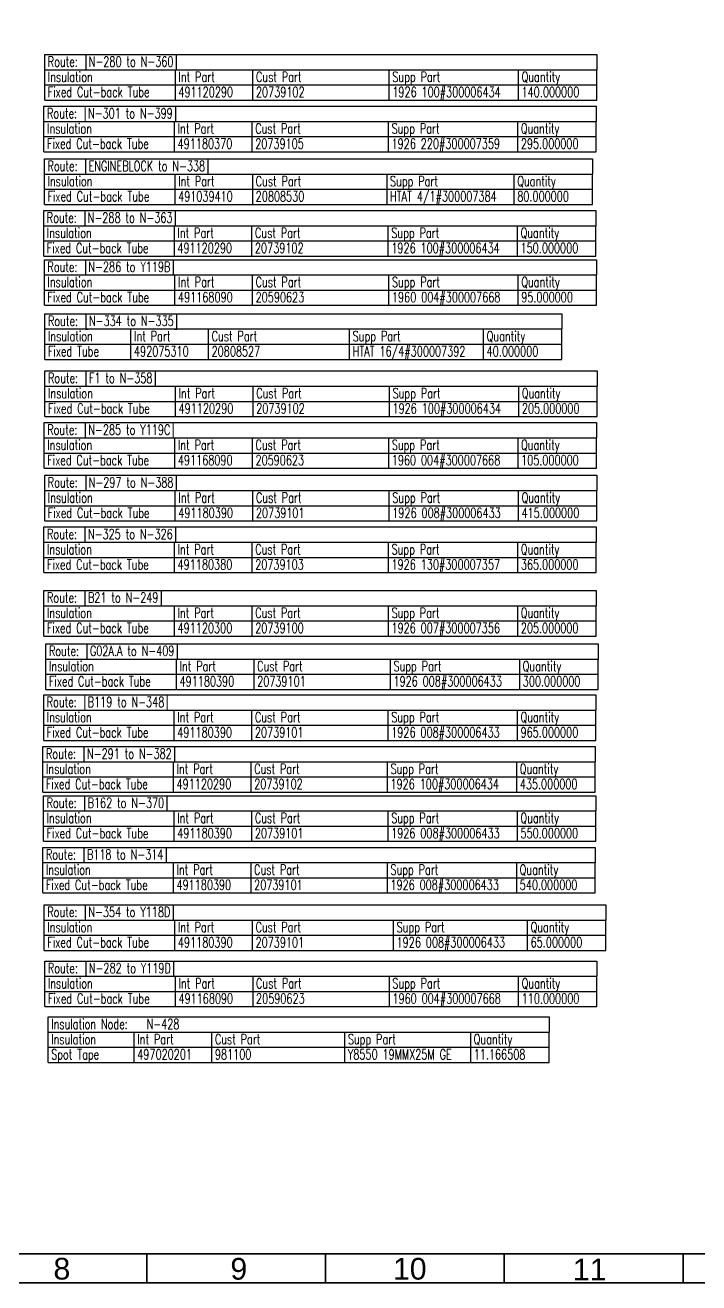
# Model space of a CAD drawing. Header units: millimetres. Extents: x -78 to 6757, y -2226 to 2184.
# Drawn here: x 3940 to 4406, y -873 to -4 of the extents above; entities that cross this region are included whole.
import ezdxf

# ---------------------------------------------------------------- set-up
doc = ezdxf.new("R2010")
doc.units = ezdxf.units.MM
doc.layers.add('Leoni-Framelayer', color=7, linetype='Continuous')
doc.styles.add('HS-TABLE-INSULATION', font='ROMANS.SHX', dxfattribs={"width": 0.7, "height": 7})
doc.styles.get("Standard").update_dxf_attribs({"font": 'TIMES.TTF'})
doc.linetypes.add('ZIPPED_TUBE', pattern='A,0.0001,-0.25,["~",Standard,S=1,R=0,X=-0.3,Y=-0.6],-0.25', length=0.5001)

# ---------------------------------------------------------------- blocks, each defined once
blk = doc.blocks.new('3rd page_new')
at = {"color": 92, "linetype": 'Continuous'}
blk.add_lwpolyline([(5136.47, -873.03), (3036.47, -873.03), (3036.47, 2096.98), (5136.47, 2096.98), (5136.47, -873.03), (5136.47, -873.03)], dxfattribs=at)
at = {"layer": 'Leoni-Framelayer', "linetype": 'Continuous', "lineweight": 35}
for p, q in [((4024.7, -873.03), (4024.7, -853.03)), ((4148.23, -873.03), (4148.23, -853.03)), ((4271.76, -873.03), (4271.76, -853.03)), ((4395.29, -873.03), (4395.29, -853.03))]:
    blk.add_line(p, q, dxfattribs=at)
for points in [[(5136.47, -873.03), (5136.47, 2096.97), (3036.47, 2096.97), (3036.47, -873.03)], [(5116.47, -853.03), (5116.47, 2076.97), (3056.47, 2076.97), (3056.47, -853.03)]]:
    blk.add_lwpolyline(points, close=True, dxfattribs=at)
at = {"layer": 'Leoni-Framelayer', "linetype": 'Continuous', "lineweight": 35, "char_height": 15, "width": 1.6999}
for s, insert, attachment_point in [('{\\fArial|b0|i0|c0|p34;8}', (3971.7, -855.75), 3), ('{\\fArial|b0|i0|c0|p34;9}', (4082.38, -855.82), 1), ('{\\fArial|b0|i0|c0|p34;10}', (4218.05, -855.79), 3), ('{\\fArial|b0|i0|c0|p34;11}', (4342.41, -856.27), 3)]:
    blk.add_mtext(s, dxfattribs=dict(at, insert=insert, attachment_point=attachment_point))
blk = doc.blocks.new('3rd page_new1')
at = {"linetype": 'ZIPPED_TUBE'}
blk.add_blockref('3rd page_new', (0, 0), dxfattribs=at)
blk.add_blockref('3rd page_new', (0, 0), dxfattribs=at)
blk = doc.blocks.new('3rdpage')
at = {"linetype": 'ZIPPED_TUBE'}
blk.add_blockref('3rd page_new1', (0, 0), dxfattribs=at)
blk = doc.blocks.new('3rdpage_')
at = {"linetype": 'ZIPPED_TUBE'}
blk.add_blockref('3rdpage', (0, 0), dxfattribs=at)

msp = doc.modelspace()

# ---------------------------------------------------------------- linework, layer by layer
at = {"color": 7, "linetype": 'Continuous'}
for points in [[(3954.02, -34.83), (3954.02, -24.33)], [(3954.02, -24.33), (4335.75, -24.33)], [(4335.75, -24.33), (4335.75, -34.83)], [(3954.02, -34.83), (4335.75, -34.83)], [(3954.02, -55.83), (3954.02, -34.83)], [(3954.02, -55.83), (3954.02, -34.83)], [(3954.02, -34.83), (4335.75, -34.83)], [(4044.32, -55.83), (4044.32, -34.83)], [(4097.96, -55.83), (4097.96, -34.83)], [(4192.23, -55.83), (4192.23, -34.83)], [(4281.6, -55.83), (4281.6, -34.83)], [(4335.75, -55.83), (4335.75, -34.83)], [(4335.75, -55.83), (4335.75, -34.83)], [(3954.02, -45.33), (4335.75, -45.33)], [(3953.51, -70.53), (3953.51, -60.03)], [(3953.51, -60.03), (4335.24, -60.03)], [(3954.02, -55.83), (4335.75, -55.83)], [(3954.02, -55.83), (4335.75, -55.83)], [(4335.24, -60.03), (4335.24, -70.53)], [(3953.51, -70.53), (4335.24, -70.53)], [(3953.51, -91.53), (3953.51, -70.53)], [(3953.51, -91.53), (3953.51, -70.53)], [(3953.51, -70.53), (4335.24, -70.53)], [(4043.81, -91.53), (4043.81, -70.53)], [(4097.45, -91.53), (4097.45, -70.53)], [(4191.72, -91.53), (4191.72, -70.53)], [(4281.08, -91.53), (4281.08, -70.53)], [(4335.24, -91.53), (4335.24, -70.53)], [(4335.24, -91.53), (4335.24, -70.53)], [(3953.51, -81.03), (4335.24, -81.03)], [(3953.51, -91.53), (4335.24, -91.53)], [(3953.51, -91.53), (4335.24, -91.53)], [(3953.84, -106.94), (3953.84, -96.44)], [(3953.84, -96.44), (4332.77, -96.44)], [(4332.77, -96.44), (4332.77, -106.94)], [(3953.84, -106.94), (4332.77, -106.94)], [(3953.84, -127.94), (3953.84, -106.94)], [(3953.84, -127.94), (3953.84, -106.94)], [(3953.84, -106.94), (4332.77, -106.94)], [(4044.14, -127.94), (4044.14, -106.94)], [(4097.78, -127.94), (4097.78, -106.94)], [(4190.65, -127.94), (4190.65, -106.94)], [(4278.61, -127.94), (4278.61, -106.94)], [(4332.77, -127.94), (4332.77, -106.94)], [(4332.77, -127.94), (4332.77, -106.94)], [(3953.84, -117.44), (4332.77, -117.44)], [(3953.84, -127.94), (4332.77, -127.94)], [(3953.84, -127.94), (4332.77, -127.94)], [(3953.33, -142.65), (3953.33, -132.15)], [(3953.33, -132.15), (4335.06, -132.15)], [(4335.06, -132.15), (4335.06, -142.65)], [(3953.33, -142.65), (4335.06, -142.65)], [(3953.33, -163.65), (3953.33, -142.65)], [(3953.33, -163.65), (3953.33, -142.65)], [(3953.33, -142.65), (4335.06, -142.65)], [(4043.63, -163.65), (4043.63, -142.65)], [(4097.27, -163.65), (4097.27, -142.65)], [(4191.54, -163.65), (4191.54, -142.65)], [(4280.9, -163.65), (4280.9, -142.65)], [(4335.06, -163.65), (4335.06, -142.65)], [(4335.06, -163.65), (4335.06, -142.65)], [(3953.33, -153.15), (4335.06, -153.15)], [(3953.33, -163.65), (4335.06, -163.65)], [(3953.33, -163.65), (4335.06, -163.65)], [(3953.78, -176.62), (3953.78, -166.12)], [(3953.78, -166.12), (4335.51, -166.12)], [(4335.51, -166.12), (4335.51, -176.62)], [(3953.78, -176.62), (4335.51, -176.62)], [(3953.78, -197.62), (3953.78, -176.62)], [(3953.78, -197.62), (3953.78, -176.62)], [(3953.78, -176.62), (4335.51, -176.62)], [(4044.08, -197.62), (4044.08, -176.62)], [(4097.72, -197.62), (4097.72, -176.62)], [(4191.99, -197.62), (4191.99, -176.62)], [(4281.36, -197.62), (4281.36, -176.62)], [(4335.51, -197.62), (4335.51, -176.62)], [(4335.51, -197.62), (4335.51, -176.62)], [(3953.78, -187.12), (4335.51, -187.12)], [(3953.78, -197.62), (4335.51, -197.62)], [(3953.78, -197.62), (4335.51, -197.62)], [(3954.11, -213.98), (3954.11, -203.48)], [(3954.11, -203.48), (4311.62, -203.48)], [(4311.62, -203.48), (4311.62, -213.98)], [(3954.11, -213.98), (4311.62, -213.98)], [(3954.11, -234.98), (3954.11, -213.98)], [(3954.11, -234.98), (3954.11, -213.98)], [(3954.11, -213.98), (4311.62, -213.98)], [(4013.65, -234.98), (4013.65, -213.98)], [(4067.3, -234.98), (4067.3, -213.98)], [(4164.83, -234.98), (4164.83, -213.98)], [(4257.46, -234.98), (4257.46, -213.98)], [(4311.62, -234.98), (4311.62, -213.98)], [(4311.62, -234.98), (4311.62, -213.98)], [(3954.11, -224.48), (4311.62, -224.48)], [(3954.11, -234.98), (4311.62, -234.98)], [(3954.11, -234.98), (4311.62, -234.98)], [(3954.18, -253.46), (3954.18, -242.96)], [(3954.18, -242.96), (4335.92, -242.96)], [(4335.92, -242.96), (4335.92, -253.46)], [(3954.18, -253.46), (4335.92, -253.46)], [(3954.18, -274.46), (3954.18, -253.46)], [(3954.18, -274.46), (3954.18, -253.46)], [(3954.18, -253.46), (4335.92, -253.46)], [(4044.48, -274.46), (4044.48, -253.46)], [(4098.13, -274.46), (4098.13, -253.46)], [(4192.39, -274.46), (4192.39, -253.46)], [(4281.76, -274.46), (4281.76, -253.46)], [(4335.92, -274.46), (4335.92, -253.46)], [(4335.92, -274.46), (4335.92, -253.46)], [(3954.18, -263.96), (4335.92, -263.96)], [(3954.18, -274.46), (4335.92, -274.46)], [(3954.18, -274.46), (4335.92, -274.46)], [(3953.67, -289.17), (3953.67, -278.67)], [(3953.67, -278.67), (4335.41, -278.67)], [(4335.41, -278.67), (4335.41, -289.17)], [(3953.67, -289.17), (4335.41, -289.17)], [(3953.67, -310.17), (3953.67, -289.17)], [(3953.67, -310.17), (3953.67, -289.17)], [(3953.67, -289.17), (4335.41, -289.17)], [(4043.97, -310.17), (4043.97, -289.17)], [(4097.62, -310.17), (4097.62, -289.17)], [(4191.88, -310.17), (4191.88, -289.17)], [(4281.25, -310.17), (4281.25, -289.17)], [(4335.41, -310.17), (4335.41, -289.17)], [(4335.41, -310.17), (4335.41, -289.17)], [(3953.67, -299.67), (4335.41, -299.67)], [(3953.67, -310.17), (4335.41, -310.17)], [(3953.67, -310.17), (4335.41, -310.17)], [(3954, -325.58), (3954, -315.08)], [(3954, -315.08), (4335.74, -315.08)], [(4335.74, -315.08), (4335.74, -325.58)], [(3954, -325.58), (4335.74, -325.58)], [(3954, -346.58), (3954, -325.58)], [(3954, -346.58), (3954, -325.58)], [(3954, -325.58), (4335.74, -325.58)], [(4044.3, -346.58), (4044.3, -325.58)], [(4097.95, -346.58), (4097.95, -325.58)], [(4192.21, -346.58), (4192.21, -325.58)], [(4281.58, -346.58), (4281.58, -325.58)], [(4335.74, -346.58), (4335.74, -325.58)], [(4335.74, -346.58), (4335.74, -325.58)], [(3954, -336.08), (4335.74, -336.08)], [(3954, -346.58), (4335.74, -346.58)], [(3954, -346.58), (4335.74, -346.58)], [(3953.49, -361.28), (3953.49, -350.78)], [(3953.49, -350.78), (4335.22, -350.78)], [(4335.22, -350.78), (4335.22, -361.28)], [(3953.49, -361.28), (4335.22, -361.28)], [(3953.49, -382.28), (3953.49, -361.28)], [(3953.49, -382.28), (3953.49, -361.28)], [(3953.49, -361.28), (4335.22, -361.28)], [(4043.79, -382.28), (4043.79, -361.28)], [(4097.43, -382.28), (4097.43, -361.28)], [(4191.7, -382.28), (4191.7, -361.28)], [(4281.07, -382.28), (4281.07, -361.28)], [(4335.22, -382.28), (4335.22, -361.28)], [(4335.22, -382.28), (4335.22, -361.28)], [(3953.49, -371.78), (4335.22, -371.78)], [(3953.49, -382.28), (4335.22, -382.28)], [(3953.49, -382.28), (4335.22, -382.28)], [(3953.47, -405.15), (3953.47, -394.65)], [(3953.47, -394.65), (4335.21, -394.65)], [(4335.21, -394.65), (4335.21, -405.15)], [(3953.47, -405.15), (4335.21, -405.15)], [(3953.47, -426.15), (3953.47, -405.15)], [(3953.47, -426.15), (3953.47, -405.15)], [(3953.47, -405.15), (4335.21, -405.15)], [(4043.77, -426.15), (4043.77, -405.15)], [(4097.42, -426.15), (4097.42, -405.15)], [(4191.68, -426.15), (4191.68, -405.15)], [(4281.05, -426.15), (4281.05, -405.15)], [(4335.21, -426.15), (4335.21, -405.15)], [(4335.21, -426.15), (4335.21, -405.15)], [(3953.47, -415.65), (4335.21, -415.65)], [(3953.47, -426.15), (4335.21, -426.15)], [(3953.47, -426.15), (4335.21, -426.15)], [(3954.82, -442), (3954.82, -431.5)], [(3954.82, -431.5), (4336.56, -431.5)], [(4336.56, -431.5), (4336.56, -442)], [(3954.82, -442), (4336.56, -442)], [(3954.82, -463), (3954.82, -442)], [(3954.82, -463), (3954.82, -442)], [(3954.82, -442), (4336.56, -442)], [(4045.12, -463), (4045.12, -442)], [(4098.77, -463), (4098.77, -442)], [(4193.03, -463), (4193.03, -442)], [(4282.4, -463), (4282.4, -442)], [(4336.56, -463), (4336.56, -442)], [(4336.56, -463), (4336.56, -442)], [(3954.82, -452.5), (4336.56, -452.5)], [(3953.29, -477.27), (3953.29, -466.77)], [(3953.29, -466.77), (4335.03, -466.77)], [(3954.82, -463), (4336.56, -463)], [(3954.82, -463), (4336.56, -463)], [(4335.03, -466.77), (4335.03, -477.27)], [(3953.29, -477.27), (4335.03, -477.27)], [(3953.29, -498.27), (3953.29, -477.27)], [(3953.29, -498.27), (3953.29, -477.27)], [(3953.29, -477.27), (4335.03, -477.27)], [(4043.59, -498.27), (4043.59, -477.27)], [(4097.24, -498.27), (4097.24, -477.27)], [(4191.5, -498.27), (4191.5, -477.27)], [(4280.87, -498.27), (4280.87, -477.27)], [(4335.03, -498.27), (4335.03, -477.27)], [(4335.03, -498.27), (4335.03, -477.27)], [(3953.29, -487.77), (4335.03, -487.77)], [(3952.78, -512.97), (3952.78, -502.47)], [(3952.78, -502.47), (4334.52, -502.47)], [(3953.29, -498.27), (4335.03, -498.27)], [(3953.29, -498.27), (4335.03, -498.27)], [(4334.52, -502.47), (4334.52, -512.97)], [(3952.78, -512.97), (4334.52, -512.97)], [(3952.78, -533.97), (3952.78, -512.97)], [(3952.78, -533.97), (3952.78, -512.97)], [(3952.78, -512.97), (4334.52, -512.97)], [(4043.08, -533.97), (4043.08, -512.97)], [(4096.73, -533.97), (4096.73, -512.97)], [(4190.99, -533.97), (4190.99, -512.97)], [(4280.36, -533.97), (4280.36, -512.97)], [(4334.52, -533.97), (4334.52, -512.97)], [(4334.52, -533.97), (4334.52, -512.97)], [(3952.78, -523.47), (4334.52, -523.47)], [(3952.78, -533.97), (4334.52, -533.97)], [(3952.78, -533.97), (4334.52, -533.97)], [(3953.23, -546.94), (3953.23, -536.44)], [(3953.23, -536.44), (4334.97, -536.44)], [(4334.97, -536.44), (4334.97, -546.94)], [(3953.23, -546.94), (4334.97, -546.94)], [(3953.23, -567.94), (3953.23, -546.94)], [(3953.23, -567.94), (3953.23, -546.94)], [(3953.23, -546.94), (4334.97, -546.94)], [(4043.53, -567.94), (4043.53, -546.94)], [(4097.18, -567.94), (4097.18, -546.94)], [(4191.44, -567.94), (4191.44, -546.94)], [(4280.81, -567.94), (4280.81, -546.94)], [(4334.97, -567.94), (4334.97, -546.94)], [(4334.97, -567.94), (4334.97, -546.94)], [(3953.23, -557.44), (4334.97, -557.44)], [(3952.72, -582.64), (3952.72, -572.14)], [(3952.72, -572.14), (4334.46, -572.14)], [(3953.23, -567.94), (4334.97, -567.94)], [(3953.23, -567.94), (4334.97, -567.94)], [(4334.46, -572.14), (4334.46, -582.64)], [(3952.72, -582.64), (4334.46, -582.64)], [(3952.72, -603.64), (3952.72, -582.64)], [(3952.72, -603.64), (3952.72, -582.64)], [(3952.72, -582.64), (4334.46, -582.64)], [(4043.02, -603.64), (4043.02, -582.64)], [(4096.67, -603.64), (4096.67, -582.64)], [(4190.93, -603.64), (4190.93, -582.64)], [(4280.3, -603.64), (4280.3, -582.64)], [(4334.46, -603.64), (4334.46, -582.64)], [(4334.46, -603.64), (4334.46, -582.64)], [(3952.72, -593.14), (4334.46, -593.14)], [(3952.72, -603.64), (4334.46, -603.64)], [(3952.72, -603.64), (4334.46, -603.64)], [(3953.72, -622.35), (3953.72, -611.85)], [(3953.72, -611.85), (4341.99, -611.85)], [(4341.99, -611.85), (4341.99, -622.35)], [(3953.72, -622.35), (4341.99, -622.35)], [(3953.72, -643.35), (3953.72, -622.35)], [(3953.72, -643.35), (3953.72, -622.35)], [(3953.72, -622.35), (4341.99, -622.35)], [(4044.02, -643.35), (4044.02, -622.35)], [(4097.66, -643.35), (4097.66, -622.35)], [(4195.2, -643.35), (4195.2, -622.35)], [(4287.83, -643.35), (4287.83, -622.35)], [(4341.99, -643.35), (4341.99, -622.35)], [(4341.99, -643.35), (4341.99, -622.35)], [(3953.72, -632.85), (4341.99, -632.85)], [(3953.72, -643.35), (4341.99, -643.35)], [(3953.72, -643.35), (4341.99, -643.35)], [(3954.07, -661.2), (3954.07, -650.7)], [(3954.07, -650.7), (4335.8, -650.7)], [(4335.8, -650.7), (4335.8, -661.2)], [(3954.07, -661.2), (4335.8, -661.2)], [(3954.07, -682.2), (3954.07, -661.2)], [(3954.07, -682.2), (3954.07, -661.2)], [(3954.07, -661.2), (4335.8, -661.2)], [(4044.37, -682.2), (4044.37, -661.2)], [(4098.01, -682.2), (4098.01, -661.2)], [(4192.28, -682.2), (4192.28, -661.2)], [(4281.65, -682.2), (4281.65, -661.2)], [(4335.8, -682.2), (4335.8, -661.2)], [(4335.8, -682.2), (4335.8, -661.2)], [(3954.07, -671.7), (4335.8, -671.7)], [(3954.07, -682.2), (4335.8, -682.2)], [(3954.07, -682.2), (4335.8, -682.2)], [(3956.36, -699.76), (3956.36, -689.26)], [(3956.36, -689.26), (4302.67, -689.26)], [(4302.67, -689.26), (4302.67, -699.76)], [(3956.36, -699.76), (4302.67, -699.76)], [(3956.36, -720.76), (3956.36, -699.76)], [(3956.36, -720.76), (3956.36, -699.76)], [(3956.36, -699.76), (4302.67, -699.76)], [(4015.91, -720.76), (4015.91, -699.76)], [(4069.55, -720.76), (4069.55, -699.76)], [(4161.48, -720.76), (4161.48, -699.76)], [(4248.52, -720.76), (4248.52, -699.76)], [(4302.67, -720.76), (4302.67, -699.76)], [(4302.67, -720.76), (4302.67, -699.76)], [(3956.36, -710.26), (4302.67, -710.26)], [(3956.36, -720.76), (4302.67, -720.76)], [(3956.36, -720.76), (4302.67, -720.76)]]:
    msp.add_lwpolyline(points, dxfattribs=at)

# ---------------------------------------------------------------- block references
at = {"linetype": 'ZIPPED_TUBE'}
msp.add_blockref('3rdpage_', (0, 0), dxfattribs=at)

# ---------------------------------------------------------------- texts
at = {"color": 7, "linetype": 'Continuous', "style": 'HS-TABLE-INSULATION', "width": 0.7}
for s, p in [('Route:', (3956.12, -32.73)), ('Route:', (3955.61, -68.43)), ('Route:', (3955.94, -104.84)), ('Route:', (3955.43, -140.55)), ('Route:', (3955.88, -174.52)), ('Route:', (3956.21, -211.88)), ('Route:', (3956.28, -251.36)), ('Route:', (3955.77, -287.07)), ('Route:', (3956.1, -323.48)), ('Route:', (3955.59, -359.18)), ('Route:', (3955.57, -403.05)), ('Route:', (3956.92, -439.9)), ('Route:', (3955.39, -475.17)), ('Route:', (3954.88, -510.87)), ('Route:', (3955.33, -544.84)), ('Route:', (3954.82, -580.54)), ('Route:', (3955.82, -620.25)), ('Route:', (3956.17, -659.1)), ('Insulation Node:', (3958.46, -697.66))]:
    msp.add_text(s, height=7, dxfattribs=at).set_placement(p)
at = {"color": 92, "linetype": 'Continuous', "style": 'HS-TABLE-INSULATION', "width": 0.7}
for s, p in [('[N-280 to N-360]', (3981.53, -32.73)), ('Fixed Cut-back Tube ', (3956.12, -53.73)), ('491120290 ', (4046.42, -53.73)), ('20739102 ', (4100.06, -53.73)), ('1926 100#300006434 ', (4194.33, -53.73)), ('140.000000 ', (4283.7, -53.73)), ('[N-301 to N-399]', (3981.02, -68.43)), ('Fixed Cut-back Tube ', (3955.61, -89.43)), ('491180370 ', (4045.91, -89.43)), ('20739105 ', (4099.55, -89.43)), ('1926 220#300007359 ', (4193.82, -89.43)), ('295.000000 ', (4283.18, -89.43)), ('[ENGINEBLOCK to N-338]', (3981.35, -104.84)), ('Fixed Cut-back Tube ', (3955.94, -125.84)), ('491039410 ', (4046.24, -125.84)), ('20808530 ', (4099.88, -125.84)), ('HTAT 4/1#300007384 ', (4192.75, -125.84)), ('80.000000 ', (4280.71, -125.84)), ('[N-288 to N-363]', (3980.84, -140.55)), ('Fixed Cut-back Tube ', (3955.43, -161.55)), ('491120290 ', (4045.73, -161.55)), ('20739102 ', (4099.37, -161.55)), ('1926 100#300006434 ', (4193.64, -161.55)), ('150.000000 ', (4283, -161.55)), ('[N-286 to Y119B]', (3981.29, -174.52)), ('Fixed Cut-back Tube ', (3955.88, -195.52)), ('491168090 ', (4046.18, -195.52)), ('20590623 ', (4099.82, -195.52)), ('1960 004#300007668 ', (4194.09, -195.52)), ('95.000000 ', (4283.46, -195.52)), ('[N-334 to N-335]', (3981.62, -211.88)), ('Fixed Tube ', (3956.21, -232.88)), ('492075310 ', (4015.75, -232.88)), ('20808527 ', (4069.4, -232.88)), ('HTAT 16/4#300007392 ', (4166.93, -232.88)), ('40.000000 ', (4259.56, -232.88)), ('[F1 to N-358]', (3981.69, -251.36)), ('Fixed Cut-back Tube ', (3956.28, -272.36)), ('491120290 ', (4046.58, -272.36)), ('20739102 ', (4100.23, -272.36)), ('1926 100#300006434 ', (4194.49, -272.36)), ('205.000000 ', (4283.86, -272.36)), ('[N-285 to Y119C]', (3981.18, -287.07)), ('Fixed Cut-back Tube ', (3955.77, -308.07)), ('491168090 ', (4046.07, -308.07)), ('20590623 ', (4099.72, -308.07)), ('1960 004#300007668 ', (4193.98, -308.07)), ('105.000000 ', (4283.35, -308.07)), ('[N-297 to N-388]', (3981.51, -323.48)), ('Fixed Cut-back Tube ', (3956.1, -344.48)), ('491180390 ', (4046.4, -344.48)), ('20739101 ', (4100.05, -344.48)), ('1926 008#300006433 ', (4194.31, -344.48)), ('415.000000 ', (4283.68, -344.48)), ('[N-325 to N-326]', (3981, -359.18)), ('Fixed Cut-back Tube ', (3955.59, -380.18)), ('491180380 ', (4045.89, -380.18)), ('20739103 ', (4099.53, -380.18)), ('1926 130#300007357 ', (4193.8, -380.18)), ('365.000000 ', (4283.17, -380.18)), ('[B21 to N-249]', (3980.98, -403.05)), ('Fixed Cut-back Tube ', (3955.57, -424.05)), ('491120300 ', (4045.87, -424.05)), ('20739100 ', (4099.52, -424.05)), ('1926 007#300007356 ', (4193.78, -424.05)), ('205.000000 ', (4283.15, -424.05)), ('[G02A.A to N-409]', (3982.33, -439.9)), ('Fixed Cut-back Tube ', (3956.92, -460.9)), ('491180390 ', (4047.22, -460.9)), ('20739101 ', (4100.87, -460.9)), ('1926 008#300006433 ', (4195.13, -460.9)), ('300.000000 ', (4284.5, -460.9)), ('[B119 to N-348]', (3980.8, -475.17)), ('Fixed Cut-back Tube ', (3955.39, -496.17)), ('491180390 ', (4045.69, -496.17)), ('20739101 ', (4099.34, -496.17)), ('1926 008#300006433 ', (4193.6, -496.17)), ('965.000000 ', (4282.97, -496.17)), ('[N-291 to N-382]', (3980.29, -510.87)), ('Fixed Cut-back Tube ', (3954.88, -531.87)), ('491120290 ', (4045.18, -531.87)), ('20739102 ', (4098.83, -531.87)), ('1926 100#300006434 ', (4193.09, -531.87)), ('435.000000 ', (4282.46, -531.87)), ('[B162 to N-370]', (3980.74, -544.84)), ('Fixed Cut-back Tube ', (3955.33, -565.84)), ('491180390 ', (4045.63, -565.84)), ('20739101 ', (4099.28, -565.84)), ('1926 008#300006433 ', (4193.54, -565.84)), ('550.000000 ', (4282.91, -565.84)), ('[B118 to N-314]', (3980.23, -580.54)), ('Fixed Cut-back Tube ', (3954.82, -601.54)), ('491180390 ', (4045.12, -601.54)), ('20739101 ', (4098.77, -601.54)), ('1926 008#300006433 ', (4193.03, -601.54)), ('540.000000 ', (4282.4, -601.54)), ('[N-354 to Y118D]', (3981.23, -620.25)), ('Fixed Cut-back Tube ', (3955.82, -641.25)), ('491180390 ', (4046.12, -641.25)), ('20739101 ', (4099.76, -641.25)), ('1926 008#300006433 ', (4197.3, -641.25)), ('65.000000 ', (4289.93, -641.25)), ('[N-282 to Y119D]', (3981.58, -659.1)), ('Fixed Cut-back Tube ', (3956.17, -680.1)), ('491168090 ', (4046.47, -680.1)), ('20590623 ', (4100.11, -680.1)), ('1960 004#300007668 ', (4194.38, -680.1)), ('110.000000 ', (4283.75, -680.1)), ('N-428', (4024.42, -697.66)), ('Spot Tape ', (3958.46, -718.66)), ('497020201 ', (4018.01, -718.66)), ('981100 ', (4071.65, -718.66)), ('Y8550 19MMX25M GE ', (4163.58, -718.66)), ('11.166508 ', (4250.62, -718.66))]:
    msp.add_text(s, height=7, dxfattribs=at).set_placement(p)
at = {"color": 1, "linetype": 'Continuous', "style": 'HS-TABLE-INSULATION', "width": 0.7}
for s, p in [('Insulation', (3956.12, -43.23)), ('Int Part', (4046.42, -43.23)), ('Cust Part', (4100.06, -43.23)), ('Supp Part', (4194.33, -43.23)), ('Quantity', (4283.7, -43.23)), ('Insulation', (3955.61, -78.93)), ('Int Part', (4045.91, -78.93)), ('Cust Part', (4099.55, -78.93)), ('Supp Part', (4193.82, -78.93)), ('Quantity', (4283.18, -78.93)), ('Insulation', (3955.94, -115.34)), ('Int Part', (4046.24, -115.34)), ('Cust Part', (4099.88, -115.34)), ('Supp Part', (4192.75, -115.34)), ('Quantity', (4280.71, -115.34)), ('Insulation', (3955.43, -151.05)), ('Int Part', (4045.73, -151.05)), ('Cust Part', (4099.37, -151.05)), ('Supp Part', (4193.64, -151.05)), ('Quantity', (4283, -151.05)), ('Insulation', (3955.88, -185.02)), ('Int Part', (4046.18, -185.02)), ('Cust Part', (4099.82, -185.02)), ('Supp Part', (4194.09, -185.02)), ('Quantity', (4283.46, -185.02)), ('Insulation', (3956.21, -222.38)), ('Int Part', (4015.75, -222.38)), ('Cust Part', (4069.4, -222.38)), ('Supp Part', (4166.93, -222.38)), ('Quantity', (4259.56, -222.38)), ('Insulation', (3956.28, -261.86)), ('Int Part', (4046.58, -261.86)), ('Cust Part', (4100.23, -261.86)), ('Supp Part', (4194.49, -261.86)), ('Quantity', (4283.86, -261.86)), ('Insulation', (3955.77, -297.57)), ('Int Part', (4046.07, -297.57)), ('Cust Part', (4099.72, -297.57)), ('Supp Part', (4193.98, -297.57)), ('Quantity', (4283.35, -297.57)), ('Insulation', (3956.1, -333.98)), ('Int Part', (4046.4, -333.98)), ('Cust Part', (4100.05, -333.98)), ('Supp Part', (4194.31, -333.98)), ('Quantity', (4283.68, -333.98)), ('Insulation', (3955.59, -369.68)), ('Int Part', (4045.89, -369.68)), ('Cust Part', (4099.53, -369.68)), ('Supp Part', (4193.8, -369.68)), ('Quantity', (4283.17, -369.68)), ('Insulation', (3955.57, -413.55)), ('Int Part', (4045.87, -413.55)), ('Cust Part', (4099.52, -413.55)), ('Supp Part', (4193.78, -413.55)), ('Quantity', (4283.15, -413.55)), ('Insulation', (3956.92, -450.4)), ('Quantity', (4284.5, -450.4)), ('Int Part', (4047.22, -450.4)), ('Cust Part', (4100.87, -450.4)), ('Supp Part', (4195.13, -450.4)), ('Insulation', (3955.39, -485.67)), ('Int Part', (4045.69, -485.67)), ('Cust Part', (4099.34, -485.67)), ('Supp Part', (4193.6, -485.67)), ('Quantity', (4282.97, -485.67)), ('Insulation', (3954.88, -521.37)), ('Int Part', (4045.18, -521.37)), ('Cust Part', (4098.83, -521.37)), ('Supp Part', (4193.09, -521.37)), ('Quantity', (4282.46, -521.37)), ('Insulation', (3955.33, -555.34)), ('Int Part', (4045.63, -555.34)), ('Cust Part', (4099.28, -555.34)), ('Supp Part', (4193.54, -555.34)), ('Quantity', (4282.91, -555.34)), ('Insulation', (3954.82, -591.04)), ('Int Part', (4045.12, -591.04)), ('Cust Part', (4098.77, -591.04)), ('Supp Part', (4193.03, -591.04)), ('Quantity', (4282.4, -591.04)), ('Insulation', (3955.82, -630.75)), ('Int Part', (4046.12, -630.75)), ('Cust Part', (4099.76, -630.75)), ('Supp Part', (4197.3, -630.75)), ('Quantity', (4289.93, -630.75)), ('Insulation', (3956.17, -669.6)), ('Int Part', (4046.47, -669.6)), ('Cust Part', (4100.11, -669.6)), ('Supp Part', (4194.38, -669.6)), ('Quantity', (4283.75, -669.6)), ('Insulation', (3958.46, -708.16)), ('Int Part', (4018.01, -708.16)), ('Cust Part', (4071.65, -708.16)), ('Supp Part', (4163.58, -708.16)), ('Quantity', (4250.62, -708.16))]:
    msp.add_text(s, height=7, dxfattribs=at).set_placement(p)

doc.saveas('drawing.dxf')
